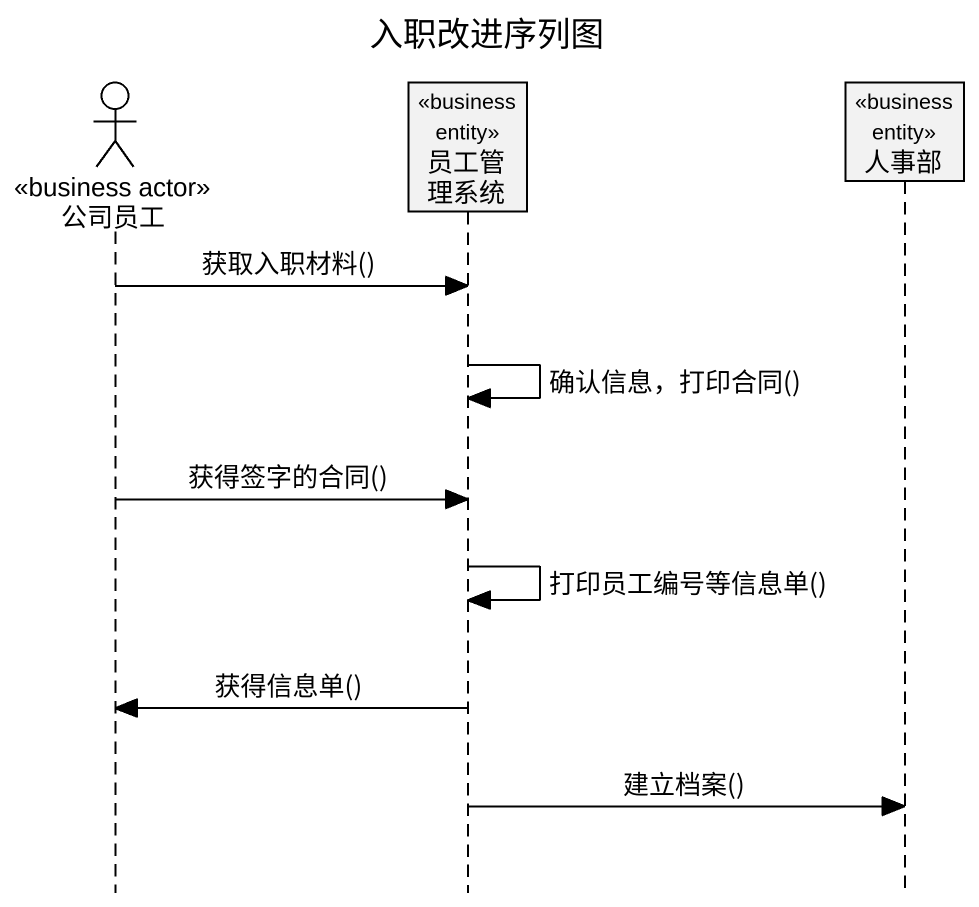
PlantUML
@startuml
title 入职改进序列图
hide footbox
actor 公司员工 <<business actor>>
participant 员工管理系统 <<business entity>>
participant 人事部 <<business entity>>

公司员工 -> 员工管理系统 : 获取入职材料()
员工管理系统 -> 员工管理系统 : 确认信息，打印合同()
公司员工 -> 员工管理系统 : 获得签字的合同()
员工管理系统 -> 员工管理系统 : 打印员工编号等信息单()
员工管理系统 -> 公司员工 : 获得信息单()
员工管理系统 -> 人事部 : 建立档案()
@enduml
